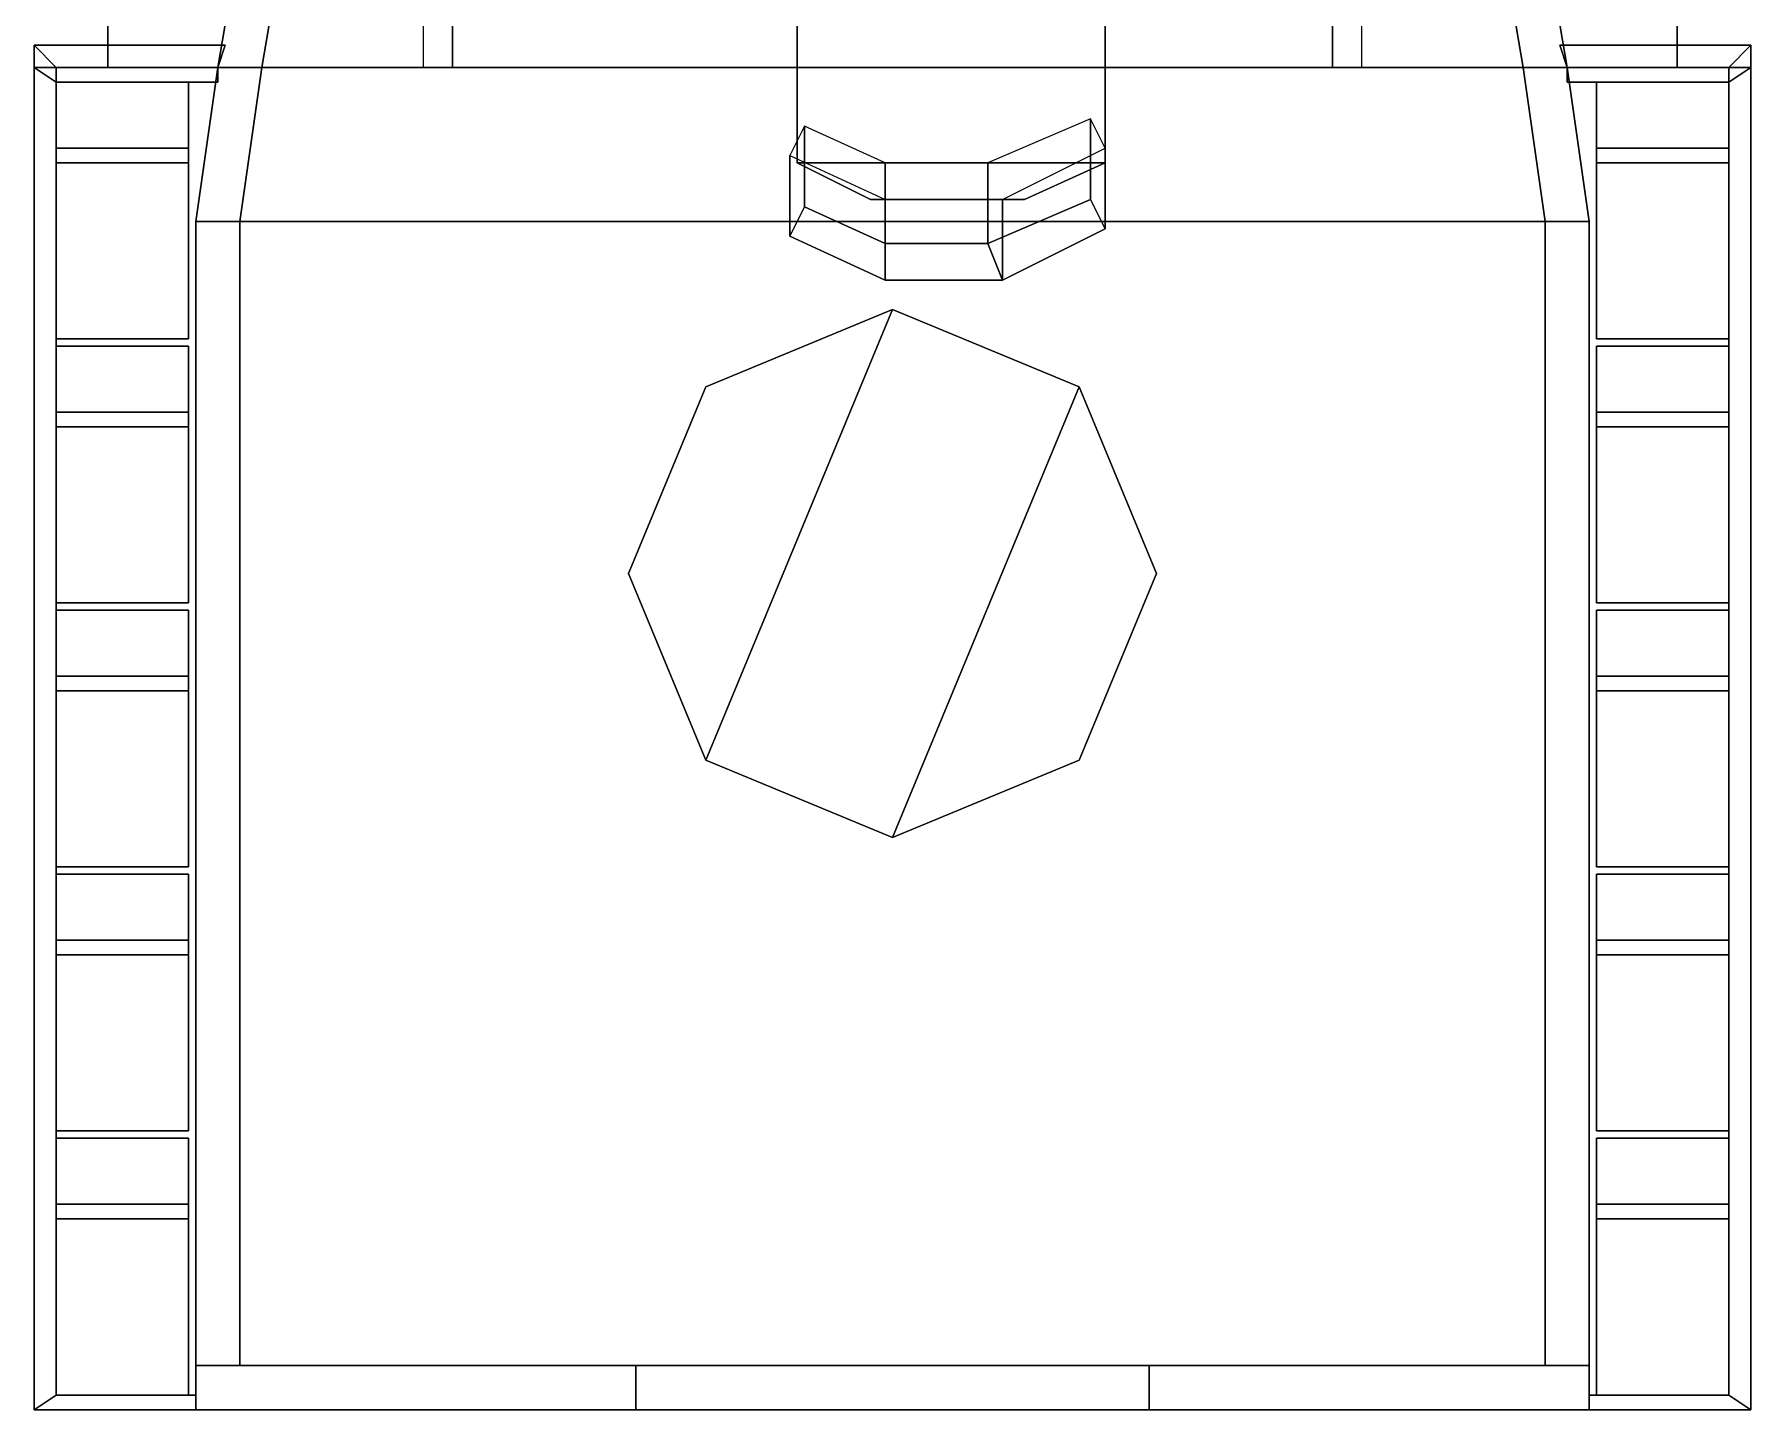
# Model space of a CAD drawing. Extents: x -1.17 to 1.17, y -2.49 to 3.22.
# Drawn here: x -1.17 to 1.17, y -0.72 to 1.155 of the extents above; entities that cross this region are included whole.
import ezdxf

# ---------------------------------------------------------------- set-up
doc = ezdxf.new("R2010")
doc.units = 0
doc.layers.get('0').update_dxf_attribs({"linetype": 'CONTINUOUS'})
doc.layers.add('CAN', color=3, linetype='CONTINUOUS')
doc.layers.add('MUDGUARDS', color=6, linetype='CONTINUOUS')

msp = doc.modelspace()

# ---------------------------------------------------------------- linework, layer by layer
for points in [[(-0.85, 1.52, 1.38), (-0.92, 1.11, 0.98), (-0.92, 1.11, 1.52), (-0.85, 1.52, 1.52)], [(-0.85, 1.52, 1.52), (-0.92, 1.11, 1.52), (-0.86, 1.11, 1.52), (-0.79, 1.52, 1.52)], [(-0.86, 1.11, 1.52), (-0.86, 1.11, 0.98), (-0.79, 1.52, 1.38), (-0.79, 1.52, 1.52)], [(-0.79, 1.52, 1.38), (-0.86, 1.11, 1.38), (-0.6, 1.11, 1.38), (-0.6, 1.52, 1.38)], [(-0.6, 1.11, 1.38), (-0.6, 1.11, 0.72), (-0.6, 1.52, 0.72), (-0.6, 1.52, 1.38)], [(-0.6, 1.52, 0.72), (-0.6, 1.11, 0.72), (0.6, 1.11, 0.72), (0.6, 1.52, 0.72)], [(0.6, 1.52, 1.38), (0.6, 1.11, 1.38), (0.86, 1.11, 1.38), (0.79, 1.52, 1.38)], [(0.6, 1.52, 0.72), (0.6, 1.11, 0.72), (0.6, 1.11, 1.38), (0.6, 1.52, 1.38)], [(0.79, 1.52, 1.52), (0.86, 1.11, 1.52), (0.92, 1.11, 1.52), (0.85, 1.52, 1.52)], [(0.79, 1.52, 1.38), (0.86, 1.11, 0.98), (0.86, 1.11, 1.52), (0.79, 1.52, 1.52)], [(0.92, 1.11, 1.52), (0.92, 1.11, 0.98), (0.85, 1.52, 1.38), (0.85, 1.52, 1.52)], [(-0.13, 1.32, 0.72), (-0.13, 0.98, 0.72), (-0.13, 0.98, 1.01), (-0.13, 1.32, 1.01)], [(-0.13, 0.98, 1.01), (0.29, 0.98, 1.01), (0.29, 1.32, 1.01), (-0.13, 1.32, 1.01)], [(0.29, 1.32, 1.01), (0.29, 0.98, 1.01), (0.29, 0.98, 0.72), (0.29, 1.32, 0.72)], [(-1.14, 1.11, 1.2), (-1.14, -0.7, 1.2), (-1.17, -0.72, 1.2), (-1.17, 1.14, 1.2)], [(-1.17, 1.14, 1.24), (-1.17, -0.72, 1.24), (-1.14, -0.7, 1.24), (-1.14, 1.11, 1.24)], [(-1.17, -0.72, 1.2), (-1.17, -0.72, 1.24), (-1.17, 1.14, 1.24), (-1.17, 1.14, 1.2)], [(-0.92, 1.11, 1.2), (-1.14, 1.11, 1.2), (-1.17, 1.14, 1.2), (-0.91, 1.14, 1.2)], [(-0.91, 1.14, 1.24), (-1.17, 1.14, 1.24), (-1.14, 1.11, 1.24), (-0.92, 1.11, 1.24)], [(-1.17, 1.14, 1.2), (-1.17, 1.14, 1.24), (-0.91, 1.14, 1.24), (-0.91, 1.14, 1.2)], [(0.92, 1.11, 1.24), (1.14, 1.11, 1.24), (1.17, 1.14, 1.24), (0.91, 1.14, 1.24)], [(0.91, 1.14, 1.2), (1.17, 1.14, 1.2), (1.14, 1.11, 1.2), (0.92, 1.11, 1.2)], [(1.17, 1.14, 1.24), (1.17, 1.14, 1.2), (0.91, 1.14, 1.2), (0.91, 1.14, 1.24)], [(1.14, 1.11, 1.24), (1.14, -0.7, 1.24), (1.17, -0.72, 1.24), (1.17, 1.14, 1.24)], [(1.17, 1.14, 1.2), (1.17, -0.72, 1.2), (1.14, -0.7, 1.2), (1.14, 1.11, 1.2)], [(1.17, -0.72, 1.24), (1.17, -0.72, 1.2), (1.17, 1.14, 1.2), (1.17, 1.14, 1.24)], [(-1.17, 1.11, 0.97), (-1.17, 1.11, 1.01), (-0.92, 1.11, 1.01), (-0.92, 1.11, 0.97)], [(-1.17, -0.72, 0.97), (-1.17, -0.72, 1.01), (-1.17, 1.11, 1.01), (-1.17, 1.11, 0.97)], [(-1.14, 1.09, 0.46), (-1.14, -0.7, 0.46), (-1.17, -0.72, 0.46), (-1.17, 1.11, 0.46)], [(-1.17, 1.11, 0.5), (-1.17, -0.72, 0.5), (-1.14, -0.7, 0.5), (-1.14, 1.09, 0.5)], [(-1.17, -0.72, 0.46), (-1.17, -0.72, 0.5), (-1.17, 1.11, 0.5), (-1.17, 1.11, 0.46)], [(-1.17, 1.11, 1.01), (-1.17, -0.72, 1.01), (-1.14, -0.7, 1.01), (-1.14, 1.09, 1.01)], [(-0.92, 1.09, 0.46), (-1.14, 1.09, 0.46), (-1.17, 1.11, 0.46), (-0.92, 1.11, 0.46)], [(-1.17, 1.11, 0.46), (-1.17, 1.11, 0.5), (-0.92, 1.11, 0.5), (-0.92, 1.11, 0.46)], [(-0.92, 1.11, 0.5), (-1.17, 1.11, 0.5), (-1.14, 1.09, 0.5), (-0.92, 1.09, 0.5)], [(-0.92, 1.11, 1.01), (-1.17, 1.11, 1.01), (-1.14, 1.09, 1.01), (-0.92, 1.09, 1.01)], [(-1.14, 1.09, 0.97), (-1.14, -0.7, 0.97), (-1.17, -0.72, 0.97), (-1.17, 1.11, 0.97)], [(-1.17, 1.11, 0.73), (-1.17, -0.72, 0.73), (-1.14, -0.7, 0.73), (-1.14, 1.09, 0.73)], [(-1.17, -0.72, 0.69), (-1.17, -0.72, 0.73), (-1.17, 1.11, 0.73), (-1.17, 1.11, 0.69)], [(-1.14, 1.09, 0.69), (-1.14, -0.7, 0.69), (-1.17, -0.72, 0.69), (-1.17, 1.11, 0.69)], [(-0.92, 1.09, 0.97), (-1.14, 1.09, 0.97), (-1.17, 1.11, 0.97), (-0.92, 1.11, 0.97)], [(-0.92, 1.09, 0.69), (-1.14, 1.09, 0.69), (-1.17, 1.11, 0.69), (-0.92, 1.11, 0.69)], [(-1.17, 1.11, 0.69), (-1.17, 1.11, 0.73), (-0.92, 1.11, 0.73), (-0.92, 1.11, 0.69)], [(-0.92, 1.11, 0.73), (-1.17, 1.11, 0.73), (-1.14, 1.09, 0.73), (-0.92, 1.09, 0.73)], [(-1.14, 1.11, 1.24), (-1.14, -0.7, 1.24), (-1.14, -0.7, 1.2), (-1.14, 1.11, 1.2)], [(-0.92, 1.11, 1.24), (-1.14, 1.11, 1.24), (-1.14, 1.11, 1.2), (-0.92, 1.11, 1.2)], [(0.92, 1.11, 0.42), (0.95, 0.9, 0.42), (-0.95, 0.9, 0.42), (-0.92, 1.11, 0.42)], [(-0.92, 1.11, 0.42), (-0.95, 0.9, 0.42), (-0.95, 0.9, 1.52), (-0.92, 1.11, 1.52)], [(-0.92, 1.11, 1.52), (-0.95, 0.9, 1.52), (-0.89, 0.9, 1.52), (-0.86, 1.11, 1.52)], [(-0.86, 1.11, 0.72), (-0.89, 0.9, 0.72), (0.89, 0.9, 0.72), (0.86, 1.11, 0.72)], [(-0.89, 0.9, 1.52), (-0.89, 0.9, 0.72), (-0.86, 1.11, 0.72), (-0.86, 1.11, 1.52)], [(-0.86, 1.11, 1.38), (-0.86, 1.11, 0.72), (-0.6, 1.11, 0.72), (-0.6, 1.11, 1.38)], [(0.6, 1.11, 1.38), (0.6, 1.11, 0.72), (0.86, 1.11, 0.72), (0.86, 1.11, 1.38)], [(0.86, 1.11, 1.52), (0.89, 0.9, 1.52), (0.95, 0.9, 1.52), (0.92, 1.11, 1.52)], [(0.86, 1.11, 0.72), (0.89, 0.9, 0.72), (0.89, 0.9, 1.52), (0.86, 1.11, 1.52)], [(0.95, 0.9, 1.52), (0.95, 0.9, 0.42), (0.92, 1.11, 0.42), (0.92, 1.11, 1.52)], [(0.92, 1.11, 1.2), (1.14, 1.11, 1.2), (1.14, 1.11, 1.24), (0.92, 1.11, 1.24)], [(0.92, 1.09, 1.01), (1.14, 1.09, 1.01), (1.17, 1.11, 1.01), (0.92, 1.11, 1.01)], [(0.92, 1.11, 0.97), (1.17, 1.11, 0.97), (1.14, 1.09, 0.97), (0.92, 1.09, 0.97)], [(1.17, 1.11, 1.01), (1.17, 1.11, 0.97), (0.92, 1.11, 0.97), (0.92, 1.11, 1.01)], [(1.17, 1.11, 0.73), (1.17, 1.11, 0.69), (0.92, 1.11, 0.69), (0.92, 1.11, 0.73)], [(0.92, 1.11, 0.69), (1.17, 1.11, 0.69), (1.14, 1.09, 0.69), (0.92, 1.09, 0.69)], [(0.92, 1.09, 0.73), (1.14, 1.09, 0.73), (1.17, 1.11, 0.73), (0.92, 1.11, 0.73)], [(1.17, 1.11, 0.5), (1.17, 1.11, 0.46), (0.92, 1.11, 0.46), (0.92, 1.11, 0.5)], [(0.92, 1.11, 0.46), (1.17, 1.11, 0.46), (1.14, 1.09, 0.46), (0.92, 1.09, 0.46)], [(0.92, 1.09, 0.5), (1.14, 1.09, 0.5), (1.17, 1.11, 0.5), (0.92, 1.11, 0.5)], [(1.14, 1.11, 1.2), (1.14, -0.7, 1.2), (1.14, -0.7, 1.24), (1.14, 1.11, 1.24)], [(1.17, 1.11, 0.97), (1.17, -0.72, 0.97), (1.14, -0.7, 0.97), (1.14, 1.09, 0.97)], [(1.14, 1.09, 1.01), (1.14, -0.7, 1.01), (1.17, -0.72, 1.01), (1.17, 1.11, 1.01)], [(1.14, 1.09, 0.73), (1.14, -0.7, 0.73), (1.17, -0.72, 0.73), (1.17, 1.11, 0.73)], [(1.17, 1.11, 0.69), (1.17, -0.72, 0.69), (1.14, -0.7, 0.69), (1.14, 1.09, 0.69)], [(1.17, 1.11, 0.46), (1.17, -0.72, 0.46), (1.14, -0.7, 0.46), (1.14, 1.09, 0.46)], [(1.14, 1.09, 0.5), (1.14, -0.7, 0.5), (1.17, -0.72, 0.5), (1.17, 1.11, 0.5)], [(1.17, -0.72, 1.01), (1.17, -0.72, 0.97), (1.17, 1.11, 0.97), (1.17, 1.11, 1.01)], [(1.17, -0.72, 0.73), (1.17, -0.72, 0.69), (1.17, 1.11, 0.69), (1.17, 1.11, 0.73)], [(1.17, -0.72, 0.5), (1.17, -0.72, 0.46), (1.17, 1.11, 0.46), (1.17, 1.11, 0.5)], [(-0.92, 1.09, 1.01), (-1.14, 1.09, 1.01), (-1.14, 1.09, 0.97), (-0.92, 1.09, 0.97)], [(-1.14, 1.09, 1.01), (-1.14, -0.7, 1.01), (-1.14, -0.7, 0.97), (-1.14, 1.09, 0.97)], [(-1.14, 1.09, 0.5), (-1.14, -0.7, 0.5), (-1.14, -0.7, 0.46), (-1.14, 1.09, 0.46)], [(-0.92, 1.09, 0.5), (-1.14, 1.09, 0.5), (-1.14, 1.09, 0.46), (-0.92, 1.09, 0.46)], [(-1.14, 1.09, 0.73), (-1.14, -0.7, 0.73), (-1.14, -0.7, 0.69), (-1.14, 1.09, 0.69)], [(-0.92, 1.09, 0.73), (-1.14, 1.09, 0.73), (-1.14, 1.09, 0.69), (-0.92, 1.09, 0.69)], [(0.92, 1.09, 0.97), (1.14, 1.09, 0.97), (1.14, 1.09, 1.01), (0.92, 1.09, 1.01)], [(0.92, 1.09, 0.69), (1.14, 1.09, 0.69), (1.14, 1.09, 0.73), (0.92, 1.09, 0.73)], [(0.92, 1.09, 0.46), (1.14, 1.09, 0.46), (1.14, 1.09, 0.5), (0.92, 1.09, 0.5)], [(1.14, 1.09, 0.97), (1.14, -0.7, 0.97), (1.14, -0.7, 1.01), (1.14, 1.09, 1.01)], [(1.14, 1.09, 0.69), (1.14, -0.7, 0.69), (1.14, -0.7, 0.73), (1.14, 1.09, 0.73)], [(1.14, 1.09, 0.46), (1.14, -0.7, 0.46), (1.14, -0.7, 0.5), (1.14, 1.09, 0.5)], [(-0.12, 1.03, 1.01), (-0.14, 0.99, 1.01), (-0.14, 0.88, 1.46), (-0.12, 0.92, 1.46)], [(-0.12, 0.92, 1.46), (-0.01, 0.87, 1.46), (-0.01, 0.98, 1.01), (-0.12, 1.03, 1.01)], [(0.13, 0.87, 1.46), (0.27, 0.93, 1.46), (0.27, 1.04, 1.01), (0.13, 0.98, 1.01)], [(0.27, 0.93, 1.46), (0.29, 0.89, 1.46), (0.29, 1, 1.01), (0.27, 1.04, 1.01)], [(-0.14, 0.99, 1.01), (-0.01, 0.93, 1.01), (-0.01, 0.82, 1.46), (-0.14, 0.88, 1.46)], [(0.15, 0.93, 1.01), (0.29, 1, 1.01), (0.29, 0.89, 1.46), (0.15, 0.82, 1.46)], [(-0.03, 0.93, 1.01), (0.18, 0.93, 1.01), (0.29, 0.98, 1.01), (-0.13, 0.98, 1.01)], [(-0.13, 0.98, 0.72), (-0.03, 0.93, 0.72), (-0.03, 0.93, 1.01), (-0.13, 0.98, 1.01)], [(-0.01, 0.87, 1.46), (0.13, 0.87, 1.46), (0.13, 0.98, 1.01), (-0.01, 0.98, 1.01)], [(0.29, 0.98, 1.01), (0.18, 0.93, 1.01), (0.18, 0.93, 0.72), (0.29, 0.98, 0.72)], [(-0.14, 0.88, 1.46), (-0.01, 0.82, 1.46), (-0.01, 0.87, 1.46), (-0.12, 0.92, 1.46)], [(-0.03, 0.93, 0.72), (0.18, 0.93, 0.72), (0.18, 0.93, 1.01), (-0.03, 0.93, 1.01)], [(-0.01, 0.93, 1.01), (0.15, 0.93, 1.01), (0.15, 0.82, 1.46), (-0.01, 0.82, 1.46)], [(0.15, 0.82, 1.46), (0.29, 0.89, 1.46), (0.27, 0.93, 1.46), (0.13, 0.87, 1.46)], [(0.95, 0.9, 0.42), (0.95, -0.72, 0.42), (-0.95, -0.72, 0.42), (-0.95, 0.9, 0.42)], [(-0.95, 0.9, 0.42), (-0.95, -0.72, 0.42), (-0.95, -0.72, 1.52), (-0.95, 0.9, 1.52)], [(-0.95, 0.9, 1.52), (-0.95, -0.66, 1.52), (-0.89, -0.66, 1.52), (-0.89, 0.9, 1.52)], [(-0.89, 0.9, 0.72), (-0.89, -0.66, 0.72), (0.89, -0.66, 0.72), (0.89, 0.9, 0.72)], [(-0.89, -0.66, 1.52), (-0.89, -0.66, 0.72), (-0.89, 0.9, 0.72), (-0.89, 0.9, 1.52)], [(0.89, 0.9, 1.52), (0.89, -0.66, 1.52), (0.95, -0.66, 1.52), (0.95, 0.9, 1.52)], [(0.89, 0.9, 0.72), (0.89, -0.66, 0.72), (0.89, -0.66, 1.52), (0.89, 0.9, 1.52)], [(0.95, -0.72, 1.52), (0.95, -0.72, 0.42), (0.95, 0.9, 0.42), (0.95, 0.9, 1.52)], [(-0.01, 0.82, 1.46), (0.15, 0.82, 1.46), (0.13, 0.87, 1.46), (-0.01, 0.87, 1.46)], [(-0.2546, 0.1654, 1.29), (0, 0.78, 1.29), (-0.2546, 0.6746, 1.29), (-0.36, 0.42, 1.29)], [(0, 0.78, 0.72), (-0.2546, 0.6746, 0.72), (-0.2546, 0.6746, 1.29), (0, 0.78, 1.29)], [(0, 0.06, 1.29), (0.2546, 0.6746, 1.29), (0, 0.78, 1.29), (-0.2546, 0.1654, 1.29)], [(0.2546, 0.6746, 0.72), (0, 0.78, 0.72), (0, 0.78, 1.29), (0.2546, 0.6746, 1.29)], [(-0.2546, 0.6746, 0.72), (-0.36, 0.42, 0.72), (-0.36, 0.42, 1.29), (-0.2546, 0.6746, 1.29)], [(0.2546, 0.1654, 1.29), (0.36, 0.42, 1.29), (0.2546, 0.6746, 1.29), (0, 0.06, 1.29)], [(0.36, 0.42, 0.72), (0.2546, 0.6746, 0.72), (0.2546, 0.6746, 1.29), (0.36, 0.42, 1.29)], [(-0.36, 0.42, 0.72), (-0.2546, 0.1654, 0.72), (-0.2546, 0.1654, 1.29), (-0.36, 0.42, 1.29)], [(0.2546, 0.1654, 0.72), (0.36, 0.42, 0.72), (0.36, 0.42, 1.29), (0.2546, 0.1654, 1.29)], [(-0.2546, 0.1654, 0.72), (0, 0.06, 0.72), (0, 0.06, 1.29), (-0.2546, 0.1654, 1.29)], [(0, 0.06, 0.72), (0.2546, 0.1654, 0.72), (0.2546, 0.1654, 1.29), (0, 0.06, 1.29)], [(-0.95, -0.66, 1.65), (-0.95, -0.66, 1.52), (-0.95, -0.72, 1.52), (-0.95, -0.72, 1.65)], [(0.35, -0.66, 1.75), (0.95, -0.66, 1.65), (-0.95, -0.66, 1.65), (-0.35, -0.66, 1.75)], [(-0.35, -0.66, 1.75), (-0.95, -0.66, 1.65), (-0.95, -0.72, 1.65), (-0.35, -0.72, 1.75)], [(0.89, -0.66, 1.65), (0.89, -0.66, 0.72), (-0.89, -0.66, 0.72), (-0.89, -0.66, 1.65)], [(-0.35, -0.72, 1.75), (0.35, -0.72, 1.75), (0.35, -0.66, 1.75), (-0.35, -0.66, 1.75)], [(0.35, -0.72, 1.75), (0.95, -0.72, 1.65), (0.95, -0.66, 1.65), (0.35, -0.66, 1.75)], [(0.95, -0.72, 1.65), (0.95, -0.72, 1.52), (0.95, -0.66, 1.52), (0.95, -0.66, 1.65)], [(-0.95, -0.72, 0.46), (-1.17, -0.72, 0.46), (-1.14, -0.7, 0.46), (-0.95, -0.7, 0.46)], [(-0.95, -0.7, 0.5), (-1.14, -0.7, 0.5), (-1.17, -0.72, 0.5), (-0.95, -0.72, 0.5)], [(-0.95, -0.7, 1.01), (-1.14, -0.7, 1.01), (-1.17, -0.72, 1.01), (-0.95, -0.72, 1.01)], [(-0.95, -0.72, 0.97), (-1.17, -0.72, 0.97), (-1.14, -0.7, 0.97), (-0.95, -0.7, 0.97)], [(-0.95, -0.7, 0.73), (-1.14, -0.7, 0.73), (-1.17, -0.72, 0.73), (-0.95, -0.72, 0.73)], [(-0.95, -0.72, 0.69), (-1.17, -0.72, 0.69), (-1.14, -0.7, 0.69), (-0.95, -0.7, 0.69)], [(-0.95, -0.72, 1.2), (-1.17, -0.72, 1.2), (-1.14, -0.7, 1.2), (-0.95, -0.7, 1.2)], [(-0.95, -0.7, 1.24), (-1.14, -0.7, 1.24), (-1.17, -0.72, 1.24), (-0.95, -0.72, 1.24)], [(-1.14, -0.7, 0.97), (-1.14, -0.7, 1.01), (-0.95, -0.7, 1.01), (-0.95, -0.7, 0.97)], [(-1.14, -0.7, 0.46), (-1.14, -0.7, 0.5), (-0.95, -0.7, 0.5), (-0.95, -0.7, 0.46)], [(-1.14, -0.7, 0.69), (-1.14, -0.7, 0.73), (-0.95, -0.7, 0.73), (-0.95, -0.7, 0.69)], [(-1.14, -0.7, 1.2), (-1.14, -0.7, 1.24), (-0.95, -0.7, 1.24), (-0.95, -0.7, 1.2)], [(1.14, -0.7, 1.24), (1.14, -0.7, 1.2), (0.95, -0.7, 1.2), (0.95, -0.7, 1.24)], [(0.95, -0.72, 1.24), (1.17, -0.72, 1.24), (1.14, -0.7, 1.24), (0.95, -0.7, 1.24)], [(0.95, -0.7, 1.2), (1.14, -0.7, 1.2), (1.17, -0.72, 1.2), (0.95, -0.72, 1.2)], [(0.95, -0.72, 1.01), (1.17, -0.72, 1.01), (1.14, -0.7, 1.01), (0.95, -0.7, 1.01)], [(0.95, -0.7, 0.97), (1.14, -0.7, 0.97), (1.17, -0.72, 0.97), (0.95, -0.72, 0.97)], [(1.14, -0.7, 1.01), (1.14, -0.7, 0.97), (0.95, -0.7, 0.97), (0.95, -0.7, 1.01)], [(1.14, -0.7, 0.73), (1.14, -0.7, 0.69), (0.95, -0.7, 0.69), (0.95, -0.7, 0.73)], [(0.95, -0.7, 0.69), (1.14, -0.7, 0.69), (1.17, -0.72, 0.69), (0.95, -0.72, 0.69)], [(0.95, -0.72, 0.73), (1.17, -0.72, 0.73), (1.14, -0.7, 0.73), (0.95, -0.7, 0.73)], [(1.14, -0.7, 0.5), (1.14, -0.7, 0.46), (0.95, -0.7, 0.46), (0.95, -0.7, 0.5)], [(0.95, -0.7, 0.46), (1.14, -0.7, 0.46), (1.17, -0.72, 0.46), (0.95, -0.72, 0.46)], [(0.95, -0.72, 0.5), (1.17, -0.72, 0.5), (1.14, -0.7, 0.5), (0.95, -0.7, 0.5)], [(-0.95, -0.72, 1.01), (-1.17, -0.72, 1.01), (-1.17, -0.72, 0.97), (-0.95, -0.72, 0.97)], [(-0.95, -0.72, 0.5), (-1.17, -0.72, 0.5), (-1.17, -0.72, 0.46), (-0.95, -0.72, 0.46)], [(-0.95, -0.72, 0.73), (-1.17, -0.72, 0.73), (-1.17, -0.72, 0.69), (-0.95, -0.72, 0.69)], [(-0.95, -0.72, 1.24), (-1.17, -0.72, 1.24), (-1.17, -0.72, 1.2), (-0.95, -0.72, 1.2)], [(-0.95, -0.72, 0.72), (-0.95, -0.72, 0.42), (0.95, -0.72, 0.42), (0.95, -0.72, 0.72)], [(-0.95, -0.72, 0.72), (0.95, -0.72, 0.72), (0.95, -0.72, 1.65), (-0.95, -0.72, 1.65)], [(-0.95, -0.72, 1.65), (0.95, -0.72, 1.65), (0.35, -0.72, 1.75), (-0.35, -0.72, 1.75)], [(0.95, -0.72, 1.2), (1.17, -0.72, 1.2), (1.17, -0.72, 1.24), (0.95, -0.72, 1.24)], [(0.95, -0.72, 0.97), (1.17, -0.72, 0.97), (1.17, -0.72, 1.01), (0.95, -0.72, 1.01)], [(0.95, -0.72, 0.69), (1.17, -0.72, 0.69), (1.17, -0.72, 0.73), (0.95, -0.72, 0.73)], [(0.95, -0.72, 0.46), (1.17, -0.72, 0.46), (1.17, -0.72, 0.5), (0.95, -0.72, 0.5)]]:
    msp.add_3dface(points)
at = {"layer": 'CAN'}
for points in [[(-1.14, 1.09, 0.95), (-1.14, 0.74, 0.95), (-1.14, 0.74, 1.33), (-1.14, 1.09, 1.33)], [(-0.96, 1.09, 1.33), (-0.96, 1.09, 0.95), (-1.14, 1.09, 0.95), (-1.14, 1.09, 1.33)], [(-0.96, 1.09, 0.95), (-0.96, 0.74, 0.95), (-1.14, 0.74, 0.95), (-1.14, 1.09, 0.95)], [(-1.14, 1.09, 1.33), (-1.14, 0.74, 1.33), (-1.14, 0.74, 1.44), (-1.14, 1, 1.38)], [(-0.96, 1, 1.38), (-0.96, 1.09, 1.33), (-1.14, 1.09, 1.33), (-1.14, 1, 1.38)], [(-0.96, 1.09, 0.82), (-0.96, 1.09, 0.44), (-1.14, 1.09, 0.44), (-1.14, 1.09, 0.82)], [(-1.14, 1.09, 0.44), (-1.14, 0.74, 0.44), (-1.14, 0.74, 0.82), (-1.14, 1.09, 0.82)], [(-0.96, 1.09, 0.44), (-0.96, 0.74, 0.44), (-1.14, 0.74, 0.44), (-1.14, 1.09, 0.44)], [(-0.96, 1, 0.87), (-0.96, 1.09, 0.82), (-1.14, 1.09, 0.82), (-1.14, 1, 0.87)], [(-1.14, 1.09, 0.82), (-1.14, 0.74, 0.82), (-1.14, 0.74, 0.93), (-1.14, 1, 0.87)], [(-0.96, 0.74, 1.33), (-0.96, 0.74, 0.95), (-0.96, 1.09, 0.95), (-0.96, 1.09, 1.33)], [(-0.96, 0.74, 1.44), (-0.96, 0.74, 1.33), (-0.96, 1.09, 1.33), (-0.96, 1, 1.38)], [(-0.96, 0.74, 0.82), (-0.96, 0.74, 0.44), (-0.96, 1.09, 0.44), (-0.96, 1.09, 0.82)], [(-0.96, 0.74, 0.93), (-0.96, 0.74, 0.82), (-0.96, 1.09, 0.82), (-0.96, 1, 0.87)], [(0.96, 1.09, 0.44), (0.96, 0.74, 0.44), (0.96, 0.74, 0.82), (0.96, 1.09, 0.82)], [(1.14, 1.09, 0.82), (1.14, 1.09, 0.44), (0.96, 1.09, 0.44), (0.96, 1.09, 0.82)], [(1.14, 1.09, 0.44), (1.14, 0.74, 0.44), (0.96, 0.74, 0.44), (0.96, 1.09, 0.44)], [(1.14, 1.09, 1.33), (1.14, 1.09, 0.95), (0.96, 1.09, 0.95), (0.96, 1.09, 1.33)], [(0.96, 1.09, 0.95), (0.96, 0.74, 0.95), (0.96, 0.74, 1.33), (0.96, 1.09, 1.33)], [(0.96, 1.09, 0.82), (0.96, 0.74, 0.82), (0.96, 0.74, 0.93), (0.96, 1, 0.87)], [(1.14, 1, 0.87), (1.14, 1.09, 0.82), (0.96, 1.09, 0.82), (0.96, 1, 0.87)], [(1.14, 1.09, 0.95), (1.14, 0.74, 0.95), (0.96, 0.74, 0.95), (0.96, 1.09, 0.95)], [(1.14, 1, 1.38), (1.14, 1.09, 1.33), (0.96, 1.09, 1.33), (0.96, 1, 1.38)], [(0.96, 1.09, 1.33), (0.96, 0.74, 1.33), (0.96, 0.74, 1.44), (0.96, 1, 1.38)], [(1.14, 0.74, 0.82), (1.14, 0.74, 0.44), (1.14, 1.09, 0.44), (1.14, 1.09, 0.82)], [(1.14, 0.74, 1.33), (1.14, 0.74, 0.95), (1.14, 1.09, 0.95), (1.14, 1.09, 1.33)], [(1.14, 0.74, 0.93), (1.14, 0.74, 0.82), (1.14, 1.09, 0.82), (1.14, 1, 0.87)], [(1.14, 0.74, 1.44), (1.14, 0.74, 1.33), (1.14, 1.09, 1.33), (1.14, 1, 1.38)], [(-1.14, 1, 1.38), (-1.14, 0.74, 1.44), (-1.14, 0.74, 1.44), (-1.14, 0.98, 1.44)], [(-0.96, 0.98, 1.44), (-0.96, 1, 1.38), (-1.14, 1, 1.38), (-1.14, 0.98, 1.44)], [(-0.96, 0.98, 0.93), (-0.96, 1, 0.87), (-1.14, 1, 0.87), (-1.14, 0.98, 0.93)], [(-1.14, 1, 0.87), (-1.14, 0.74, 0.93), (-1.14, 0.74, 0.93), (-1.14, 0.98, 0.93)], [(-0.96, 0.74, 1.44), (-0.96, 0.74, 1.44), (-0.96, 1, 1.38), (-0.96, 0.98, 1.44)], [(-0.96, 0.74, 0.93), (-0.96, 0.74, 0.93), (-0.96, 1, 0.87), (-0.96, 0.98, 0.93)], [(0.96, 1, 0.87), (0.96, 0.74, 0.93), (0.96, 0.74, 0.93), (0.96, 0.98, 0.93)], [(1.14, 0.98, 0.93), (1.14, 1, 0.87), (0.96, 1, 0.87), (0.96, 0.98, 0.93)], [(1.14, 0.98, 1.44), (1.14, 1, 1.38), (0.96, 1, 1.38), (0.96, 0.98, 1.44)], [(0.96, 1, 1.38), (0.96, 0.74, 1.44), (0.96, 0.74, 1.44), (0.96, 0.98, 1.44)], [(1.14, 0.74, 0.93), (1.14, 0.74, 0.93), (1.14, 1, 0.87), (1.14, 0.98, 0.93)], [(1.14, 0.74, 1.44), (1.14, 0.74, 1.44), (1.14, 1, 1.38), (1.14, 0.98, 1.44)], [(-1.14, 0.98, 1.44), (-1.14, 0.74, 1.44), (-0.96, 0.74, 1.44), (-0.96, 0.98, 1.44)], [(-1.14, 0.98, 0.93), (-1.14, 0.74, 0.93), (-0.96, 0.74, 0.93), (-0.96, 0.98, 0.93)], [(0.96, 0.98, 0.93), (0.96, 0.74, 0.93), (1.14, 0.74, 0.93), (1.14, 0.98, 0.93)], [(0.96, 0.98, 1.44), (0.96, 0.74, 1.44), (1.14, 0.74, 1.44), (1.14, 0.98, 1.44)], [(-1.14, 0.74, 1.33), (-1.14, 0.74, 0.95), (-0.96, 0.74, 0.95), (-0.96, 0.74, 1.33)], [(-1.14, 0.74, 1.44), (-1.14, 0.74, 1.33), (-0.96, 0.74, 1.33), (-0.96, 0.74, 1.44)], [(-1.14, 0.74, 0.82), (-1.14, 0.74, 0.44), (-0.96, 0.74, 0.44), (-0.96, 0.74, 0.82)], [(-1.14, 0.74, 0.93), (-1.14, 0.74, 0.82), (-0.96, 0.74, 0.82), (-0.96, 0.74, 0.93)], [(-0.96, 0.73, 1.33), (-0.96, 0.73, 0.95), (-1.14, 0.73, 0.95), (-1.14, 0.73, 1.33)], [(-1.14, 0.73, 0.95), (-1.14, 0.38, 0.95), (-1.14, 0.38, 1.33), (-1.14, 0.73, 1.33)], [(-0.96, 0.73, 0.95), (-0.96, 0.38, 0.95), (-1.14, 0.38, 0.95), (-1.14, 0.73, 0.95)], [(-0.96, 0.64, 1.38), (-0.96, 0.73, 1.33), (-1.14, 0.73, 1.33), (-1.14, 0.64, 1.38)], [(-1.14, 0.73, 1.33), (-1.14, 0.38, 1.33), (-1.14, 0.38, 1.44), (-1.14, 0.64, 1.38)], [(-1.14, 0.73, 0.44), (-1.14, 0.38, 0.44), (-1.14, 0.38, 0.82), (-1.14, 0.73, 0.82)], [(-0.96, 0.73, 0.82), (-0.96, 0.73, 0.44), (-1.14, 0.73, 0.44), (-1.14, 0.73, 0.82)], [(-0.96, 0.73, 0.44), (-0.96, 0.38, 0.44), (-1.14, 0.38, 0.44), (-1.14, 0.73, 0.44)], [(-1.14, 0.73, 0.82), (-1.14, 0.38, 0.82), (-1.14, 0.38, 0.93), (-1.14, 0.64, 0.87)], [(-0.96, 0.64, 0.87), (-0.96, 0.73, 0.82), (-1.14, 0.73, 0.82), (-1.14, 0.64, 0.87)], [(-0.96, 0.38, 1.33), (-0.96, 0.38, 0.95), (-0.96, 0.73, 0.95), (-0.96, 0.73, 1.33)], [(-0.96, 0.38, 1.44), (-0.96, 0.38, 1.33), (-0.96, 0.73, 1.33), (-0.96, 0.64, 1.38)], [(-0.96, 0.38, 0.82), (-0.96, 0.38, 0.44), (-0.96, 0.73, 0.44), (-0.96, 0.73, 0.82)], [(-0.96, 0.38, 0.93), (-0.96, 0.38, 0.82), (-0.96, 0.73, 0.82), (-0.96, 0.64, 0.87)], [(0.96, 0.74, 0.82), (0.96, 0.74, 0.44), (1.14, 0.74, 0.44), (1.14, 0.74, 0.82)], [(0.96, 0.74, 1.33), (0.96, 0.74, 0.95), (1.14, 0.74, 0.95), (1.14, 0.74, 1.33)], [(0.96, 0.74, 0.93), (0.96, 0.74, 0.82), (1.14, 0.74, 0.82), (1.14, 0.74, 0.93)], [(0.96, 0.74, 1.44), (0.96, 0.74, 1.33), (1.14, 0.74, 1.33), (1.14, 0.74, 1.44)], [(1.14, 0.73, 0.82), (1.14, 0.73, 0.44), (0.96, 0.73, 0.44), (0.96, 0.73, 0.82)], [(0.96, 0.73, 0.44), (0.96, 0.38, 0.44), (0.96, 0.38, 0.82), (0.96, 0.73, 0.82)], [(1.14, 0.73, 0.44), (1.14, 0.38, 0.44), (0.96, 0.38, 0.44), (0.96, 0.73, 0.44)], [(0.96, 0.73, 0.95), (0.96, 0.38, 0.95), (0.96, 0.38, 1.33), (0.96, 0.73, 1.33)], [(1.14, 0.73, 1.33), (1.14, 0.73, 0.95), (0.96, 0.73, 0.95), (0.96, 0.73, 1.33)], [(1.14, 0.64, 0.87), (1.14, 0.73, 0.82), (0.96, 0.73, 0.82), (0.96, 0.64, 0.87)], [(0.96, 0.73, 0.82), (0.96, 0.38, 0.82), (0.96, 0.38, 0.93), (0.96, 0.64, 0.87)], [(1.14, 0.73, 0.95), (1.14, 0.38, 0.95), (0.96, 0.38, 0.95), (0.96, 0.73, 0.95)], [(0.96, 0.73, 1.33), (0.96, 0.38, 1.33), (0.96, 0.38, 1.44), (0.96, 0.64, 1.38)], [(1.14, 0.64, 1.38), (1.14, 0.73, 1.33), (0.96, 0.73, 1.33), (0.96, 0.64, 1.38)], [(1.14, 0.38, 0.82), (1.14, 0.38, 0.44), (1.14, 0.73, 0.44), (1.14, 0.73, 0.82)], [(1.14, 0.38, 1.33), (1.14, 0.38, 0.95), (1.14, 0.73, 0.95), (1.14, 0.73, 1.33)], [(1.14, 0.38, 0.93), (1.14, 0.38, 0.82), (1.14, 0.73, 0.82), (1.14, 0.64, 0.87)], [(1.14, 0.38, 1.44), (1.14, 0.38, 1.33), (1.14, 0.73, 1.33), (1.14, 0.64, 1.38)], [(-0.96, 0.62, 1.44), (-0.96, 0.64, 1.38), (-1.14, 0.64, 1.38), (-1.14, 0.62, 1.44)], [(-1.14, 0.64, 1.38), (-1.14, 0.38, 1.44), (-1.14, 0.38, 1.44), (-1.14, 0.62, 1.44)], [(-1.14, 0.64, 0.87), (-1.14, 0.38, 0.93), (-1.14, 0.38, 0.93), (-1.14, 0.62, 0.93)], [(-0.96, 0.62, 0.93), (-0.96, 0.64, 0.87), (-1.14, 0.64, 0.87), (-1.14, 0.62, 0.93)], [(-0.96, 0.38, 1.44), (-0.96, 0.38, 1.44), (-0.96, 0.64, 1.38), (-0.96, 0.62, 1.44)], [(-0.96, 0.38, 0.93), (-0.96, 0.38, 0.93), (-0.96, 0.64, 0.87), (-0.96, 0.62, 0.93)], [(1.14, 0.62, 0.93), (1.14, 0.64, 0.87), (0.96, 0.64, 0.87), (0.96, 0.62, 0.93)], [(0.96, 0.64, 0.87), (0.96, 0.38, 0.93), (0.96, 0.38, 0.93), (0.96, 0.62, 0.93)], [(0.96, 0.64, 1.38), (0.96, 0.38, 1.44), (0.96, 0.38, 1.44), (0.96, 0.62, 1.44)], [(1.14, 0.62, 1.44), (1.14, 0.64, 1.38), (0.96, 0.64, 1.38), (0.96, 0.62, 1.44)], [(1.14, 0.38, 0.93), (1.14, 0.38, 0.93), (1.14, 0.64, 0.87), (1.14, 0.62, 0.93)], [(1.14, 0.38, 1.44), (1.14, 0.38, 1.44), (1.14, 0.64, 1.38), (1.14, 0.62, 1.44)], [(-1.14, 0.62, 1.44), (-1.14, 0.38, 1.44), (-0.96, 0.38, 1.44), (-0.96, 0.62, 1.44)], [(-1.14, 0.62, 0.93), (-1.14, 0.38, 0.93), (-0.96, 0.38, 0.93), (-0.96, 0.62, 0.93)], [(0.96, 0.62, 0.93), (0.96, 0.38, 0.93), (1.14, 0.38, 0.93), (1.14, 0.62, 0.93)], [(0.96, 0.62, 1.44), (0.96, 0.38, 1.44), (1.14, 0.38, 1.44), (1.14, 0.62, 1.44)], [(-1.14, 0.38, 1.33), (-1.14, 0.38, 0.95), (-0.96, 0.38, 0.95), (-0.96, 0.38, 1.33)], [(-1.14, 0.38, 1.44), (-1.14, 0.38, 1.33), (-0.96, 0.38, 1.33), (-0.96, 0.38, 1.44)], [(-1.14, 0.38, 0.82), (-1.14, 0.38, 0.44), (-0.96, 0.38, 0.44), (-0.96, 0.38, 0.82)], [(-1.14, 0.38, 0.93), (-1.14, 0.38, 0.82), (-0.96, 0.38, 0.82), (-0.96, 0.38, 0.93)], [(0.96, 0.38, 0.82), (0.96, 0.38, 0.44), (1.14, 0.38, 0.44), (1.14, 0.38, 0.82)], [(0.96, 0.38, 1.33), (0.96, 0.38, 0.95), (1.14, 0.38, 0.95), (1.14, 0.38, 1.33)], [(0.96, 0.38, 0.93), (0.96, 0.38, 0.82), (1.14, 0.38, 0.82), (1.14, 0.38, 0.93)], [(0.96, 0.38, 1.44), (0.96, 0.38, 1.33), (1.14, 0.38, 1.33), (1.14, 0.38, 1.44)], [(-0.96, 0.37, 1.33), (-0.96, 0.37, 0.95), (-1.14, 0.37, 0.95), (-1.14, 0.37, 1.33)], [(-1.14, 0.37, 0.95), (-1.14, 0.02, 0.95), (-1.14, 0.02, 1.33), (-1.14, 0.37, 1.33)], [(-0.96, 0.37, 0.95), (-0.96, 0.02, 0.95), (-1.14, 0.02, 0.95), (-1.14, 0.37, 0.95)], [(-0.96, 0.28, 1.38), (-0.96, 0.37, 1.33), (-1.14, 0.37, 1.33), (-1.14, 0.28, 1.38)], [(-1.14, 0.37, 1.33), (-1.14, 0.02, 1.33), (-1.14, 0.02, 1.44), (-1.14, 0.28, 1.38)], [(-1.14, 0.37, 0.44), (-1.14, 0.02, 0.44), (-1.14, 0.02, 0.82), (-1.14, 0.37, 0.82)], [(-0.96, 0.37, 0.82), (-0.96, 0.37, 0.44), (-1.14, 0.37, 0.44), (-1.14, 0.37, 0.82)], [(-0.96, 0.37, 0.44), (-0.96, 0.02, 0.44), (-1.14, 0.02, 0.44), (-1.14, 0.37, 0.44)], [(-1.14, 0.37, 0.82), (-1.14, 0.02, 0.82), (-1.14, 0.02, 0.93), (-1.14, 0.28, 0.87)], [(-0.96, 0.28, 0.87), (-0.96, 0.37, 0.82), (-1.14, 0.37, 0.82), (-1.14, 0.28, 0.87)], [(-0.96, 0.02, 1.33), (-0.96, 0.02, 0.95), (-0.96, 0.37, 0.95), (-0.96, 0.37, 1.33)], [(-0.96, 0.02, 1.44), (-0.96, 0.02, 1.33), (-0.96, 0.37, 1.33), (-0.96, 0.28, 1.38)], [(-0.96, 0.02, 0.82), (-0.96, 0.02, 0.44), (-0.96, 0.37, 0.44), (-0.96, 0.37, 0.82)], [(-0.96, 0.02, 0.93), (-0.96, 0.02, 0.82), (-0.96, 0.37, 0.82), (-0.96, 0.28, 0.87)], [(1.14, 0.37, 0.82), (1.14, 0.37, 0.44), (0.96, 0.37, 0.44), (0.96, 0.37, 0.82)], [(0.96, 0.37, 0.44), (0.96, 0.02, 0.44), (0.96, 0.02, 0.82), (0.96, 0.37, 0.82)], [(1.14, 0.37, 0.44), (1.14, 0.02, 0.44), (0.96, 0.02, 0.44), (0.96, 0.37, 0.44)], [(0.96, 0.37, 0.95), (0.96, 0.02, 0.95), (0.96, 0.02, 1.33), (0.96, 0.37, 1.33)], [(1.14, 0.37, 1.33), (1.14, 0.37, 0.95), (0.96, 0.37, 0.95), (0.96, 0.37, 1.33)], [(0.96, 0.37, 0.82), (0.96, 0.02, 0.82), (0.96, 0.02, 0.93), (0.96, 0.28, 0.87)], [(1.14, 0.28, 0.87), (1.14, 0.37, 0.82), (0.96, 0.37, 0.82), (0.96, 0.28, 0.87)], [(1.14, 0.37, 0.95), (1.14, 0.02, 0.95), (0.96, 0.02, 0.95), (0.96, 0.37, 0.95)], [(0.96, 0.37, 1.33), (0.96, 0.02, 1.33), (0.96, 0.02, 1.44), (0.96, 0.28, 1.38)], [(1.14, 0.28, 1.38), (1.14, 0.37, 1.33), (0.96, 0.37, 1.33), (0.96, 0.28, 1.38)], [(1.14, 0.02, 0.82), (1.14, 0.02, 0.44), (1.14, 0.37, 0.44), (1.14, 0.37, 0.82)], [(1.14, 0.02, 1.33), (1.14, 0.02, 0.95), (1.14, 0.37, 0.95), (1.14, 0.37, 1.33)], [(1.14, 0.02, 0.93), (1.14, 0.02, 0.82), (1.14, 0.37, 0.82), (1.14, 0.28, 0.87)], [(1.14, 0.02, 1.44), (1.14, 0.02, 1.33), (1.14, 0.37, 1.33), (1.14, 0.28, 1.38)], [(-0.96, 0.26, 1.44), (-0.96, 0.28, 1.38), (-1.14, 0.28, 1.38), (-1.14, 0.26, 1.44)], [(-1.14, 0.28, 1.38), (-1.14, 0.02, 1.44), (-1.14, 0.02, 1.44), (-1.14, 0.26, 1.44)], [(-1.14, 0.28, 0.87), (-1.14, 0.02, 0.93), (-1.14, 0.02, 0.93), (-1.14, 0.26, 0.93)], [(-0.96, 0.26, 0.93), (-0.96, 0.28, 0.87), (-1.14, 0.28, 0.87), (-1.14, 0.26, 0.93)], [(-1.14, 0.26, 1.44), (-1.14, 0.02, 1.44), (-0.96, 0.02, 1.44), (-0.96, 0.26, 1.44)], [(-1.14, 0.26, 0.93), (-1.14, 0.02, 0.93), (-0.96, 0.02, 0.93), (-0.96, 0.26, 0.93)], [(-0.96, 0.02, 1.44), (-0.96, 0.02, 1.44), (-0.96, 0.28, 1.38), (-0.96, 0.26, 1.44)], [(-0.96, 0.02, 0.93), (-0.96, 0.02, 0.93), (-0.96, 0.28, 0.87), (-0.96, 0.26, 0.93)], [(1.14, 0.26, 0.93), (1.14, 0.28, 0.87), (0.96, 0.28, 0.87), (0.96, 0.26, 0.93)], [(0.96, 0.28, 0.87), (0.96, 0.02, 0.93), (0.96, 0.02, 0.93), (0.96, 0.26, 0.93)], [(0.96, 0.28, 1.38), (0.96, 0.02, 1.44), (0.96, 0.02, 1.44), (0.96, 0.26, 1.44)], [(1.14, 0.26, 1.44), (1.14, 0.28, 1.38), (0.96, 0.28, 1.38), (0.96, 0.26, 1.44)], [(0.96, 0.26, 0.93), (0.96, 0.02, 0.93), (1.14, 0.02, 0.93), (1.14, 0.26, 0.93)], [(0.96, 0.26, 1.44), (0.96, 0.02, 1.44), (1.14, 0.02, 1.44), (1.14, 0.26, 1.44)], [(1.14, 0.02, 0.93), (1.14, 0.02, 0.93), (1.14, 0.28, 0.87), (1.14, 0.26, 0.93)], [(1.14, 0.02, 1.44), (1.14, 0.02, 1.44), (1.14, 0.28, 1.38), (1.14, 0.26, 1.44)], [(-1.14, 0.02, 1.33), (-1.14, 0.02, 0.95), (-0.96, 0.02, 0.95), (-0.96, 0.02, 1.33)], [(-1.14, 0.02, 1.44), (-1.14, 0.02, 1.33), (-0.96, 0.02, 1.33), (-0.96, 0.02, 1.44)], [(-1.14, 0.02, 0.82), (-1.14, 0.02, 0.44), (-0.96, 0.02, 0.44), (-0.96, 0.02, 0.82)], [(-1.14, 0.02, 0.93), (-1.14, 0.02, 0.82), (-0.96, 0.02, 0.82), (-0.96, 0.02, 0.93)], [(-1.14, 0.01, 0.95), (-1.14, -0.34, 0.95), (-1.14, -0.34, 1.33), (-1.14, 0.01, 1.33)], [(-0.96, 0.01, 1.33), (-0.96, 0.01, 0.95), (-1.14, 0.01, 0.95), (-1.14, 0.01, 1.33)], [(-0.96, 0.01, 0.95), (-0.96, -0.34, 0.95), (-1.14, -0.34, 0.95), (-1.14, 0.01, 0.95)], [(-1.14, 0.01, 1.33), (-1.14, -0.34, 1.33), (-1.14, -0.34, 1.44), (-1.14, -0.08, 1.38)], [(-0.96, -0.08, 1.38), (-0.96, 0.01, 1.33), (-1.14, 0.01, 1.33), (-1.14, -0.08, 1.38)], [(-0.96, 0.01, 0.82), (-0.96, 0.01, 0.44), (-1.14, 0.01, 0.44), (-1.14, 0.01, 0.82)], [(-1.14, 0.01, 0.44), (-1.14, -0.34, 0.44), (-1.14, -0.34, 0.82), (-1.14, 0.01, 0.82)], [(-0.96, 0.01, 0.44), (-0.96, -0.34, 0.44), (-1.14, -0.34, 0.44), (-1.14, 0.01, 0.44)], [(-0.96, -0.08, 0.87), (-0.96, 0.01, 0.82), (-1.14, 0.01, 0.82), (-1.14, -0.08, 0.87)], [(-1.14, 0.01, 0.82), (-1.14, -0.34, 0.82), (-1.14, -0.34, 0.93), (-1.14, -0.08, 0.87)], [(-0.96, -0.34, 1.33), (-0.96, -0.34, 0.95), (-0.96, 0.01, 0.95), (-0.96, 0.01, 1.33)], [(-0.96, -0.34, 1.44), (-0.96, -0.34, 1.33), (-0.96, 0.01, 1.33), (-0.96, -0.08, 1.38)], [(-0.96, -0.34, 0.82), (-0.96, -0.34, 0.44), (-0.96, 0.01, 0.44), (-0.96, 0.01, 0.82)], [(-0.96, -0.34, 0.93), (-0.96, -0.34, 0.82), (-0.96, 0.01, 0.82), (-0.96, -0.08, 0.87)], [(0.96, 0.02, 0.82), (0.96, 0.02, 0.44), (1.14, 0.02, 0.44), (1.14, 0.02, 0.82)], [(0.96, 0.02, 1.33), (0.96, 0.02, 0.95), (1.14, 0.02, 0.95), (1.14, 0.02, 1.33)], [(0.96, 0.02, 0.93), (0.96, 0.02, 0.82), (1.14, 0.02, 0.82), (1.14, 0.02, 0.93)], [(0.96, 0.02, 1.44), (0.96, 0.02, 1.33), (1.14, 0.02, 1.33), (1.14, 0.02, 1.44)], [(0.96, 0.01, 0.44), (0.96, -0.34, 0.44), (0.96, -0.34, 0.82), (0.96, 0.01, 0.82)], [(1.14, 0.01, 0.82), (1.14, 0.01, 0.44), (0.96, 0.01, 0.44), (0.96, 0.01, 0.82)], [(1.14, 0.01, 0.44), (1.14, -0.34, 0.44), (0.96, -0.34, 0.44), (0.96, 0.01, 0.44)], [(1.14, 0.01, 1.33), (1.14, 0.01, 0.95), (0.96, 0.01, 0.95), (0.96, 0.01, 1.33)], [(0.96, 0.01, 0.95), (0.96, -0.34, 0.95), (0.96, -0.34, 1.33), (0.96, 0.01, 1.33)], [(0.96, 0.01, 0.82), (0.96, -0.34, 0.82), (0.96, -0.34, 0.93), (0.96, -0.08, 0.87)], [(1.14, -0.08, 0.87), (1.14, 0.01, 0.82), (0.96, 0.01, 0.82), (0.96, -0.08, 0.87)], [(1.14, 0.01, 0.95), (1.14, -0.34, 0.95), (0.96, -0.34, 0.95), (0.96, 0.01, 0.95)], [(1.14, -0.08, 1.38), (1.14, 0.01, 1.33), (0.96, 0.01, 1.33), (0.96, -0.08, 1.38)], [(0.96, 0.01, 1.33), (0.96, -0.34, 1.33), (0.96, -0.34, 1.44), (0.96, -0.08, 1.38)], [(1.14, -0.34, 0.82), (1.14, -0.34, 0.44), (1.14, 0.01, 0.44), (1.14, 0.01, 0.82)], [(1.14, -0.34, 1.33), (1.14, -0.34, 0.95), (1.14, 0.01, 0.95), (1.14, 0.01, 1.33)], [(1.14, -0.34, 0.93), (1.14, -0.34, 0.82), (1.14, 0.01, 0.82), (1.14, -0.08, 0.87)], [(1.14, -0.34, 1.44), (1.14, -0.34, 1.33), (1.14, 0.01, 1.33), (1.14, -0.08, 1.38)], [(-1.14, -0.08, 1.38), (-1.14, -0.34, 1.44), (-1.14, -0.34, 1.44), (-1.14, -0.1, 1.44)], [(-0.96, -0.1, 1.44), (-0.96, -0.08, 1.38), (-1.14, -0.08, 1.38), (-1.14, -0.1, 1.44)], [(-0.96, -0.1, 0.93), (-0.96, -0.08, 0.87), (-1.14, -0.08, 0.87), (-1.14, -0.1, 0.93)], [(-1.14, -0.08, 0.87), (-1.14, -0.34, 0.93), (-1.14, -0.34, 0.93), (-1.14, -0.1, 0.93)], [(-0.96, -0.34, 1.44), (-0.96, -0.34, 1.44), (-0.96, -0.08, 1.38), (-0.96, -0.1, 1.44)], [(-0.96, -0.34, 0.93), (-0.96, -0.34, 0.93), (-0.96, -0.08, 0.87), (-0.96, -0.1, 0.93)], [(0.96, -0.08, 0.87), (0.96, -0.34, 0.93), (0.96, -0.34, 0.93), (0.96, -0.1, 0.93)], [(1.14, -0.1, 0.93), (1.14, -0.08, 0.87), (0.96, -0.08, 0.87), (0.96, -0.1, 0.93)], [(1.14, -0.1, 1.44), (1.14, -0.08, 1.38), (0.96, -0.08, 1.38), (0.96, -0.1, 1.44)], [(0.96, -0.08, 1.38), (0.96, -0.34, 1.44), (0.96, -0.34, 1.44), (0.96, -0.1, 1.44)], [(1.14, -0.34, 0.93), (1.14, -0.34, 0.93), (1.14, -0.08, 0.87), (1.14, -0.1, 0.93)], [(1.14, -0.34, 1.44), (1.14, -0.34, 1.44), (1.14, -0.08, 1.38), (1.14, -0.1, 1.44)], [(-1.14, -0.1, 1.44), (-1.14, -0.34, 1.44), (-0.96, -0.34, 1.44), (-0.96, -0.1, 1.44)], [(-1.14, -0.1, 0.93), (-1.14, -0.34, 0.93), (-0.96, -0.34, 0.93), (-0.96, -0.1, 0.93)], [(0.96, -0.1, 0.93), (0.96, -0.34, 0.93), (1.14, -0.34, 0.93), (1.14, -0.1, 0.93)], [(0.96, -0.1, 1.44), (0.96, -0.34, 1.44), (1.14, -0.34, 1.44), (1.14, -0.1, 1.44)], [(-1.14, -0.34, 1.33), (-1.14, -0.34, 0.95), (-0.96, -0.34, 0.95), (-0.96, -0.34, 1.33)], [(-1.14, -0.34, 1.44), (-1.14, -0.34, 1.33), (-0.96, -0.34, 1.33), (-0.96, -0.34, 1.44)], [(-1.14, -0.34, 0.82), (-1.14, -0.34, 0.44), (-0.96, -0.34, 0.44), (-0.96, -0.34, 0.82)], [(-1.14, -0.34, 0.93), (-1.14, -0.34, 0.82), (-0.96, -0.34, 0.82), (-0.96, -0.34, 0.93)], [(-0.96, -0.35, 1.33), (-0.96, -0.35, 0.95), (-1.14, -0.35, 0.95), (-1.14, -0.35, 1.33)], [(-1.14, -0.35, 0.95), (-1.14, -0.7, 0.95), (-1.14, -0.7, 1.33), (-1.14, -0.35, 1.33)], [(-0.96, -0.35, 0.95), (-0.96, -0.7, 0.95), (-1.14, -0.7, 0.95), (-1.14, -0.35, 0.95)], [(-0.96, -0.44, 1.38), (-0.96, -0.35, 1.33), (-1.14, -0.35, 1.33), (-1.14, -0.44, 1.38)], [(-1.14, -0.35, 1.33), (-1.14, -0.7, 1.33), (-1.14, -0.7, 1.44), (-1.14, -0.44, 1.38)], [(-1.14, -0.35, 0.44), (-1.14, -0.7, 0.44), (-1.14, -0.7, 0.82), (-1.14, -0.35, 0.82)], [(-0.96, -0.35, 0.82), (-0.96, -0.35, 0.44), (-1.14, -0.35, 0.44), (-1.14, -0.35, 0.82)], [(-0.96, -0.35, 0.44), (-0.96, -0.7, 0.44), (-1.14, -0.7, 0.44), (-1.14, -0.35, 0.44)], [(-1.14, -0.35, 0.82), (-1.14, -0.7, 0.82), (-1.14, -0.7, 0.93), (-1.14, -0.44, 0.87)], [(-0.96, -0.44, 0.87), (-0.96, -0.35, 0.82), (-1.14, -0.35, 0.82), (-1.14, -0.44, 0.87)], [(-0.96, -0.7, 1.33), (-0.96, -0.7, 0.95), (-0.96, -0.35, 0.95), (-0.96, -0.35, 1.33)], [(-0.96, -0.7, 1.44), (-0.96, -0.7, 1.33), (-0.96, -0.35, 1.33), (-0.96, -0.44, 1.38)], [(-0.96, -0.7, 0.82), (-0.96, -0.7, 0.44), (-0.96, -0.35, 0.44), (-0.96, -0.35, 0.82)], [(-0.96, -0.7, 0.93), (-0.96, -0.7, 0.82), (-0.96, -0.35, 0.82), (-0.96, -0.44, 0.87)], [(0.96, -0.34, 0.82), (0.96, -0.34, 0.44), (1.14, -0.34, 0.44), (1.14, -0.34, 0.82)], [(0.96, -0.34, 1.33), (0.96, -0.34, 0.95), (1.14, -0.34, 0.95), (1.14, -0.34, 1.33)], [(0.96, -0.34, 0.93), (0.96, -0.34, 0.82), (1.14, -0.34, 0.82), (1.14, -0.34, 0.93)], [(0.96, -0.34, 1.44), (0.96, -0.34, 1.33), (1.14, -0.34, 1.33), (1.14, -0.34, 1.44)], [(1.14, -0.35, 0.82), (1.14, -0.35, 0.44), (0.96, -0.35, 0.44), (0.96, -0.35, 0.82)], [(0.96, -0.35, 0.44), (0.96, -0.7, 0.44), (0.96, -0.7, 0.82), (0.96, -0.35, 0.82)], [(1.14, -0.35, 0.44), (1.14, -0.7, 0.44), (0.96, -0.7, 0.44), (0.96, -0.35, 0.44)], [(0.96, -0.35, 0.95), (0.96, -0.7, 0.95), (0.96, -0.7, 1.33), (0.96, -0.35, 1.33)], [(1.14, -0.35, 1.33), (1.14, -0.35, 0.95), (0.96, -0.35, 0.95), (0.96, -0.35, 1.33)], [(0.96, -0.35, 0.82), (0.96, -0.7, 0.82), (0.96, -0.7, 0.93), (0.96, -0.44, 0.87)], [(1.14, -0.44, 0.87), (1.14, -0.35, 0.82), (0.96, -0.35, 0.82), (0.96, -0.44, 0.87)], [(1.14, -0.35, 0.95), (1.14, -0.7, 0.95), (0.96, -0.7, 0.95), (0.96, -0.35, 0.95)], [(0.96, -0.35, 1.33), (0.96, -0.7, 1.33), (0.96, -0.7, 1.44), (0.96, -0.44, 1.38)], [(1.14, -0.44, 1.38), (1.14, -0.35, 1.33), (0.96, -0.35, 1.33), (0.96, -0.44, 1.38)], [(1.14, -0.7, 0.82), (1.14, -0.7, 0.44), (1.14, -0.35, 0.44), (1.14, -0.35, 0.82)], [(1.14, -0.7, 1.33), (1.14, -0.7, 0.95), (1.14, -0.35, 0.95), (1.14, -0.35, 1.33)], [(1.14, -0.7, 0.93), (1.14, -0.7, 0.82), (1.14, -0.35, 0.82), (1.14, -0.44, 0.87)], [(1.14, -0.7, 1.44), (1.14, -0.7, 1.33), (1.14, -0.35, 1.33), (1.14, -0.44, 1.38)], [(-0.96, -0.46, 1.44), (-0.96, -0.44, 1.38), (-1.14, -0.44, 1.38), (-1.14, -0.46, 1.44)], [(-1.14, -0.44, 1.38), (-1.14, -0.7, 1.44), (-1.14, -0.7, 1.44), (-1.14, -0.46, 1.44)], [(-1.14, -0.44, 0.87), (-1.14, -0.7, 0.93), (-1.14, -0.7, 0.93), (-1.14, -0.46, 0.93)], [(-0.96, -0.46, 0.93), (-0.96, -0.44, 0.87), (-1.14, -0.44, 0.87), (-1.14, -0.46, 0.93)], [(-0.96, -0.7, 1.44), (-0.96, -0.7, 1.44), (-0.96, -0.44, 1.38), (-0.96, -0.46, 1.44)], [(-0.96, -0.7, 0.93), (-0.96, -0.7, 0.93), (-0.96, -0.44, 0.87), (-0.96, -0.46, 0.93)], [(1.14, -0.46, 0.93), (1.14, -0.44, 0.87), (0.96, -0.44, 0.87), (0.96, -0.46, 0.93)], [(0.96, -0.44, 0.87), (0.96, -0.7, 0.93), (0.96, -0.7, 0.93), (0.96, -0.46, 0.93)], [(0.96, -0.44, 1.38), (0.96, -0.7, 1.44), (0.96, -0.7, 1.44), (0.96, -0.46, 1.44)], [(1.14, -0.46, 1.44), (1.14, -0.44, 1.38), (0.96, -0.44, 1.38), (0.96, -0.46, 1.44)], [(1.14, -0.7, 0.93), (1.14, -0.7, 0.93), (1.14, -0.44, 0.87), (1.14, -0.46, 0.93)], [(1.14, -0.7, 1.44), (1.14, -0.7, 1.44), (1.14, -0.44, 1.38), (1.14, -0.46, 1.44)], [(-1.14, -0.46, 1.44), (-1.14, -0.7, 1.44), (-0.96, -0.7, 1.44), (-0.96, -0.46, 1.44)], [(-1.14, -0.46, 0.93), (-1.14, -0.7, 0.93), (-0.96, -0.7, 0.93), (-0.96, -0.46, 0.93)], [(0.96, -0.46, 0.93), (0.96, -0.7, 0.93), (1.14, -0.7, 0.93), (1.14, -0.46, 0.93)], [(0.96, -0.46, 1.44), (0.96, -0.7, 1.44), (1.14, -0.7, 1.44), (1.14, -0.46, 1.44)], [(-1.14, -0.7, 1.33), (-1.14, -0.7, 0.95), (-0.96, -0.7, 0.95), (-0.96, -0.7, 1.33)], [(-1.14, -0.7, 1.44), (-1.14, -0.7, 1.33), (-0.96, -0.7, 1.33), (-0.96, -0.7, 1.44)], [(-1.14, -0.7, 0.82), (-1.14, -0.7, 0.44), (-0.96, -0.7, 0.44), (-0.96, -0.7, 0.82)], [(-1.14, -0.7, 0.93), (-1.14, -0.7, 0.82), (-0.96, -0.7, 0.82), (-0.96, -0.7, 0.93)], [(0.96, -0.7, 0.82), (0.96, -0.7, 0.44), (1.14, -0.7, 0.44), (1.14, -0.7, 0.82)], [(0.96, -0.7, 1.33), (0.96, -0.7, 0.95), (1.14, -0.7, 0.95), (1.14, -0.7, 1.33)], [(0.96, -0.7, 0.93), (0.96, -0.7, 0.82), (1.14, -0.7, 0.82), (1.14, -0.7, 0.93)], [(0.96, -0.7, 1.44), (0.96, -0.7, 1.33), (1.14, -0.7, 1.33), (1.14, -0.7, 1.44)]]:
    msp.add_3dface(points, dxfattribs=at)
at = {"layer": 'MUDGUARDS'}
for points in [[(-1.07, 1.52, 1.38), (-1.07, 1.54, 1.32), (-1.07, 1.17, 0.95), (-1.07, 1.11, 0.98)], [(1.07, 1.17, 0.95), (1.07, 1.54, 1.32), (1.07, 1.52, 1.38), (1.07, 1.11, 0.98)], [(-0.92, 1.11, 0.98), (-0.85, 1.52, 1.38), (-1.07, 1.52, 1.38), (-1.07, 1.11, 0.98)], [(1.07, 1.11, 0.98), (1.07, 1.52, 1.38), (0.85, 1.52, 1.38), (0.92, 1.11, 0.98)], [(-1.07, 1.11, 0.98), (-1.07, 1.17, 0.95), (-1.07, 1.17, 0.46), (-1.07, 1.11, 0.43)], [(-1.07, 1.11, 0.43), (-1.07, 1.17, 0.46), (-0.64, 1.17, 0.46), (-0.64, 1.11, 0.43)], [(0.64, 1.11, 0.43), (0.64, 1.17, 0.46), (1.07, 1.17, 0.46), (1.07, 1.11, 0.43)], [(1.07, 1.17, 0.46), (1.07, 1.17, 0.95), (1.07, 1.11, 0.98), (1.07, 1.11, 0.43)], [(-0.92, 1.11, 0.43), (-0.92, 1.11, 0.98), (-1.07, 1.11, 0.98), (-1.07, 1.11, 0.43)], [(1.07, 1.11, 0.43), (1.07, 1.11, 0.98), (0.92, 1.11, 0.98), (0.92, 1.11, 0.43)], [(-1.07, -0.72, 0.43), (-1.07, -0.72, 0.98), (-0.95, -0.72, 0.98), (-0.95, -0.72, 0.43)], [(0.95, -0.72, 0.43), (0.95, -0.72, 0.98), (1.07, -0.72, 0.98), (1.07, -0.72, 0.43)]]:
    msp.add_3dface(points, dxfattribs=at)

doc.saveas('drawing.dxf')
